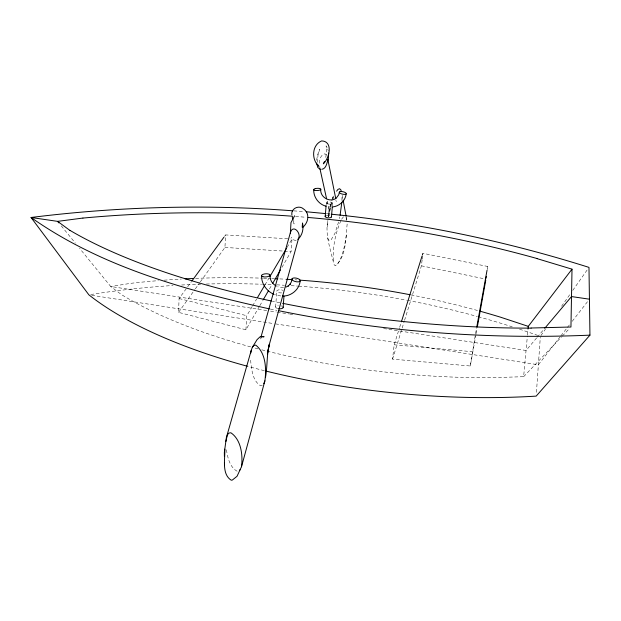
<?xml version="1.0" encoding="UTF-8"?>
<svg xmlns="http://www.w3.org/2000/svg" width="621" height="621" viewBox="0 0 621 621"><rect width="100%" height="100%" fill="white"/><g stroke="black" fill="none" stroke-linecap="round" stroke-linejoin="round"><path stroke-width="0.47" stroke-dasharray="3.1 2.33" d="M347.162 223.995C345.633 237.517 346.619 256.481 335.34 265.788L334.137 264.74L333.353 262.046C330.209 248.299 325 234.443 327.826 220.168M341.899 200.389L342 196.756M259.361 306.479L245.916 329.782L178.553 312.363L179.081 298.515L191.563 281.453M200.35 281.856L224.942 247.437L225.602 234.917L289.114 238.899M245.916 329.782L246.778 315.724L252.18 306.564M275.639 307.03L276.756 291.187M536.443 392.317L540.301 337.296M281.942 267.372L291.063 251.559L292.002 239.077L290.077 238.953M326.188 204.697L326.343 202.881M332.406 205.908L332.646 203.176M261.829 349.833A343.793 123.99 6.1 0 0 491.785 377.692L523.635 376.691L527.384 336M527.477 335.037L528.098 328.284M327.205 226.805L327.888 220.447M475.965 334.502L470.291 365.994L392.557 359.124L394.172 344.795L399.396 328.16M404.566 320.327L421.426 265.819L422.117 260.044M422.233 259.081L422.575 256.186M422.691 255.223L422.917 253.298L487.726 266.471L487.345 269.188M316.563 160.272L317.75 154.427L319.714 149.273L318.022 154.862L317.533 162.244M470.291 365.994L475.383 334.641M346.409 235.219C344.554 245.442 343.134 256.535 336.869 265.136M328.214 216.543L331.979 199.822M328.594 216.224L332.289 200.886M475.554 333.694L476.586 328.012M487.213 269.312L487.726 266.471M476.136 333.547L476.998 328.773M339.338 218.6L339.71 216.923M330.783 204.154L328.649 216.876L328.99 207.678L329.285 211.047L326.995 200.653M325.777 157.4L326.731 150.197L326.079 145.857L327.446 148.691M338.592 221.953L334.89 233.473L331.071 239.908L329.456 240.599L328.191 239.496L327.36 236.679M392.557 359.124L404.279 321.251M399.691 327.236L401.43 321.694M422.334 255.146L422.917 253.298M332.305 198.937L333.624 195.374M332.608 200.016L333.888 196.546M332.414 198.441L333.166 196.826M340.875 220.711C335.27 233.589 332.406 247.996 333.353 262.046M260.432 338.965L261.876 337.141M259.842 305.648L262.73 300.657M269.452 289.006L271.851 284.845M252.669 305.726L256.605 299.066M264.965 284.899L268.893 278.231M287.081 247.406L292.002 239.077M540.922 335.557L545.393 329.215M561.601 306.231L570.544 293.547M572.779 290.372L587.862 268.978M178.553 312.363L194.761 289.681M195.32 288.897L199.791 282.64M224.468 236.469L225.602 234.917M341.604 219.213L343.335 216.946L344.841 216.31M560.344 336.566L538.376 364.783L274.808 323.774M560.934 335.798L566.872 328.175M567.47 327.414L569.845 324.364M572.22 321.313L588.25 300.719M536.637 337.917L526.057 350.469L382.505 328.362M537.258 337.18L544.112 329.06M523.635 376.691L561.617 336.807M562.284 336.108L569.612 328.408M262.287 385.431L260.533 385.796C252.126 380.471 251.567 368.494 250.496 359.489M296.163 240.684L292.879 239.628L291.164 237.253M328.517 206.886L331.878 206.933M283.587 287.702L277.634 286.801M280.816 295.984L274.404 294.618M224.942 247.437L283.401 251.078M284.356 251.14L291.063 251.559M293.857 210.876L304.29 211.621M394.172 344.795L472.294 351.68M327.011 213.74L330.791 214.144M266.712 310.523L110.717 286.498L79.589 248.322M270.539 311.113L276.283 311.998M277.238 312.146L288.718 313.916M289.681 314.063L293.508 314.653M91.745 295.285L273.845 323.626M270.345 309.064L276.927 310.36M421.426 265.819L484.046 278.744M179.081 298.515L246.778 315.724M237.113 471.223C229.087 466.821 227.449 456.125 226.091 447.834M326.662 155.079L324.923 153.783C320.226 154.691 319.132 160.886 319.217 164.953M61.277 225.858L75.32 243.083M327.717 149.335L328.261 150.631M335.829 200.304L336.349 201.553M319.512 166.645L320.071 167.988M346.029 217.327L347.023 222.372M293.391 221.402L294.051 224.002L293.756 220.261M342.187 195.359L342.901 199.139M346.285 217.109L346.821 219.95M277.649 308.497A3.765 1.591 4.1 0 1 275.646 306.828A3.765 1.591 4.1 0 1 278.27 305.594M281.127 305.874A3.765 1.591 4.1 0 1 281.926 306.161M281.67 292.91A3.788 1.56 4.1 0 1 276.842 290.799A3.788 1.56 4.1 0 1 283.083 290.349M326.537 215.634A3.159 1.118 4.9 0 1 329.666 215.782M279.846 302.753A411.172 129.874 6 0 1 272.378 301.201M90.744 294.54A588.234 362.827 4.9 0 1 173.026 285.505M181.588 285.008A588.234 362.827 4.9 0 1 200.622 284.193M206.327 284.03A588.234 362.827 4.9 0 1 261.588 284.224M262.543 284.255A588.234 362.827 4.9 0 1 272.068 284.62M276.826 284.845A588.234 362.827 4.9 0 1 284.434 285.249M291.094 285.652A588.234 362.827 4.9 0 1 297.762 286.102M298.717 286.172A588.234 362.827 4.9 0 1 406.553 300.176M407.5 300.354A588.234 362.827 4.9 0 1 477.363 316.5M478.286 316.749A588.234 362.827 4.9 0 1 512.24 326.825M519.536 329.184A588.234 362.827 4.9 0 1 537.662 335.379M264.305 370.659A355.041 130.992 6.2 0 1 248.454 366.537M258.08 348.862A343.793 123.99 6.1 0 1 254.354 347.876M250.659 346.883A343.793 123.99 6.1 0 1 121.374 294.548L110.717 286.498L130.829 283.323A568.96 342.645 4.9 0 1 158.394 280.638M295.534 216.45A798.202 494.386 4.1 0 1 306.169 217.296M164.107 280.187A568.96 342.645 4.9 0 1 181.27 279.07M195.599 278.387A568.96 342.645 4.9 0 1 262.574 278.177M263.537 278.208A568.96 342.645 4.9 0 1 271.198 278.503M272.153 278.542A568.96 342.645 4.9 0 1 274.063 278.627M279.799 278.899A568.96 342.645 4.9 0 1 285.536 279.209M295.099 279.807A568.96 342.645 4.9 0 1 297.017 279.939M411.048 294.921A568.96 342.645 4.9 0 1 478.302 310.717M327.446 203.711A3.167 1.095 4.9 0 0 332.6 203.455A3.167 1.095 4.9 0 0 328.431 201.918A3.167 1.095 4.9 0 0 327.446 203.711"/><path stroke-width="0.93" d="M290.387 233.294L290.97 222.66L294.633 215.774M537.095 258.639L572.011 269.165L570.947 327.011L531.056 328.012M224.786 449.154C225.291 458.515 221.379 474.102 231.26 480.219L232.332 480.056L237.028 476.284L241.499 466.744L264.888 380.89C266.471 368.967 265.912 352.922 255.673 345.082L253.842 345.509L252.32 347.349L251.21 350.461L226.355 437.689L224.352 452.461L224.398 456.373M291.847 214.804C290.876 208.408 298.965 204.751 303.545 208.943C310.252 213.539 308.373 222.76 302.706 227.379M283.145 307.333L283.96 296.163M325.179 216.55L326.11 205.613M331.451 216.838L332.328 206.816M528.098 328.284L528.277 326.359L572.011 269.165M341.845 202.205L340.083 215.246M265.563 376.978C267.441 366.235 266.681 355.22 269.258 344.577L267.403 353.97L268.947 345.866L298.577 238.317C301.263 233.675 294.082 224.686 290.744 231.315L260.96 337.11M225.834 441.585L227.418 434.785L228.947 433.093L230.841 432.752C241.196 439.73 242.982 455.146 241.499 466.744M486.064 278.231L486.321 276.423M250.837 352.945L251.21 350.461M302.202 227.216L302.528 222.986C303.816 229.009 302.404 235.025 297.979 239.442L298.577 238.317M476.757 327.065L487.043 270.259M477.347 326.863L485.769 280.094M292.041 278.79L291.35 281.895L290.061 284.216L290.411 283.875L288.152 286.087L288.478 285.769L286.048 287.073M300.16 281.026A4.246 1.785 12.6 0 1 293.306 280.754A4.246 1.785 12.6 0 1 294.796 277.944A4.246 1.785 12.6 0 1 300.16 281.026C299.33 289.642 290.985 296.465 282.439 296.031M339.384 192.036L338.763 194.722L336.248 198.161C329.898 203.075 319.753 197.121 320.778 189.188M346.207 193.853A3.555 1.25 13 0 1 340.556 193.48A3.555 1.25 13 0 1 341.597 191.509A3.555 1.25 13 0 1 346.207 193.853C345.423 200.699 339.493 206.188 332.716 206.94M290.418 232.689L290.744 231.315M327.275 162.042C326.537 164.899 325.257 168.982 321.81 169.3M327.554 161.739L328.338 158.836L328.703 153.084M401.43 321.694L422.047 256.069M263.77 383.762L264.888 380.89M324.457 161.553L323.331 163.828C329.409 158.254 333.423 141.309 321.662 140.905C311.804 144.996 311.23 159.527 318.814 166.257L318.061 164.984M252.32 347.349L257.04 339.679L259.982 336.877L264.08 336.737L262.916 336.745M263.203 299.827L268.489 290.667M272.813 283.184L280.498 269.863M257.591 297.397L264.468 285.73M269.879 276.57L286.591 248.245M192.13 280.676L223.902 237.245M336.605 191.167L337.971 189.389L339.571 188.706L340.82 189.778L341.371 191.602M544.733 328.323L571.506 296.566L589.438 299.19M331.738 214.245C419.028 222.947 505.339 240.979 588.98 267.387L589.95 335.146L536.179 396.113A355.041 130.992 6.2 0 1 266.199 371.125M239.427 470.431L240.42 469.414M82.919 218.056L57.621 221.371L31.05 217.482L88.873 294.843A355.041 130.992 6.2 0 0 247.531 366.289M589.95 335.146C485.769 339.656 380.999 331.498 278.806 310.725M292.91 210.814C205.698 204.092 117.835 206.646 31.05 217.482C101.433 267.131 186.362 290.434 269.405 308.878M306.192 211.753L326.064 213.64M326.048 206.226C318.845 204.379 313.357 197.183 313.752 189.7M528.277 326.359L500.417 317.152A568.96 342.645 4.9 0 0 480.149 311.23M320.366 169.417L317.82 167.515L316.578 163.082M276.283 286.056C271.889 283.564 269.848 279.986 269.98 275.056M273.675 294.214C266.533 291.047 261.309 283.618 261.573 275.685M69.855 230.36L57.621 221.371L58.84 222.869M292.281 217.078L292.941 219.679M319.924 168.539L326.584 198.767M327.795 159.232L335.782 198.728M343.079 200.086L346.107 216.162M224.515 463.01L224.546 465.634M282.974 306.914A3.765 1.591 4.1 0 1 282.159 308.427A3.765 1.591 4.1 0 1 278.573 308.699M315.282 188.613A3.54 1.102 -3.2 0 1 320.18 188.675A3.54 1.102 -3.2 0 1 319.217 190.259A3.54 1.102 -3.2 0 1 314.342 190.212A3.54 1.102 -3.2 0 1 315.321 188.629M331.28 216.543A3.159 1.118 4.9 0 1 329.867 217.785A3.159 1.118 4.9 0 1 325.885 217.226A3.159 1.118 4.9 0 1 325.924 215.79M531.134 328.129A411.172 129.874 6 0 1 282.671 303.327M271.447 301.006A411.172 129.874 6 0 1 69.925 230.344M82.942 218.08A798.202 494.386 4.1 0 1 292.631 216.232M308.101 217.459A798.202 494.386 4.1 0 1 537.181 258.569M185.089 278.868A568.96 342.645 4.9 0 1 193.69 278.464M275.025 278.666A568.96 342.645 4.9 0 1 277.89 278.806M286.491 279.271A568.96 342.645 4.9 0 1 292.235 279.621M299.881 280.149A568.96 342.645 4.9 0 1 410.108 294.742M262.862 276.702A4.231 1.576 -4.1 0 0 269.863 275.476A4.231 1.576 -4.1 0 0 264.538 273.931A4.231 1.576 -4.1 0 0 262.862 276.702"/></g></svg>
